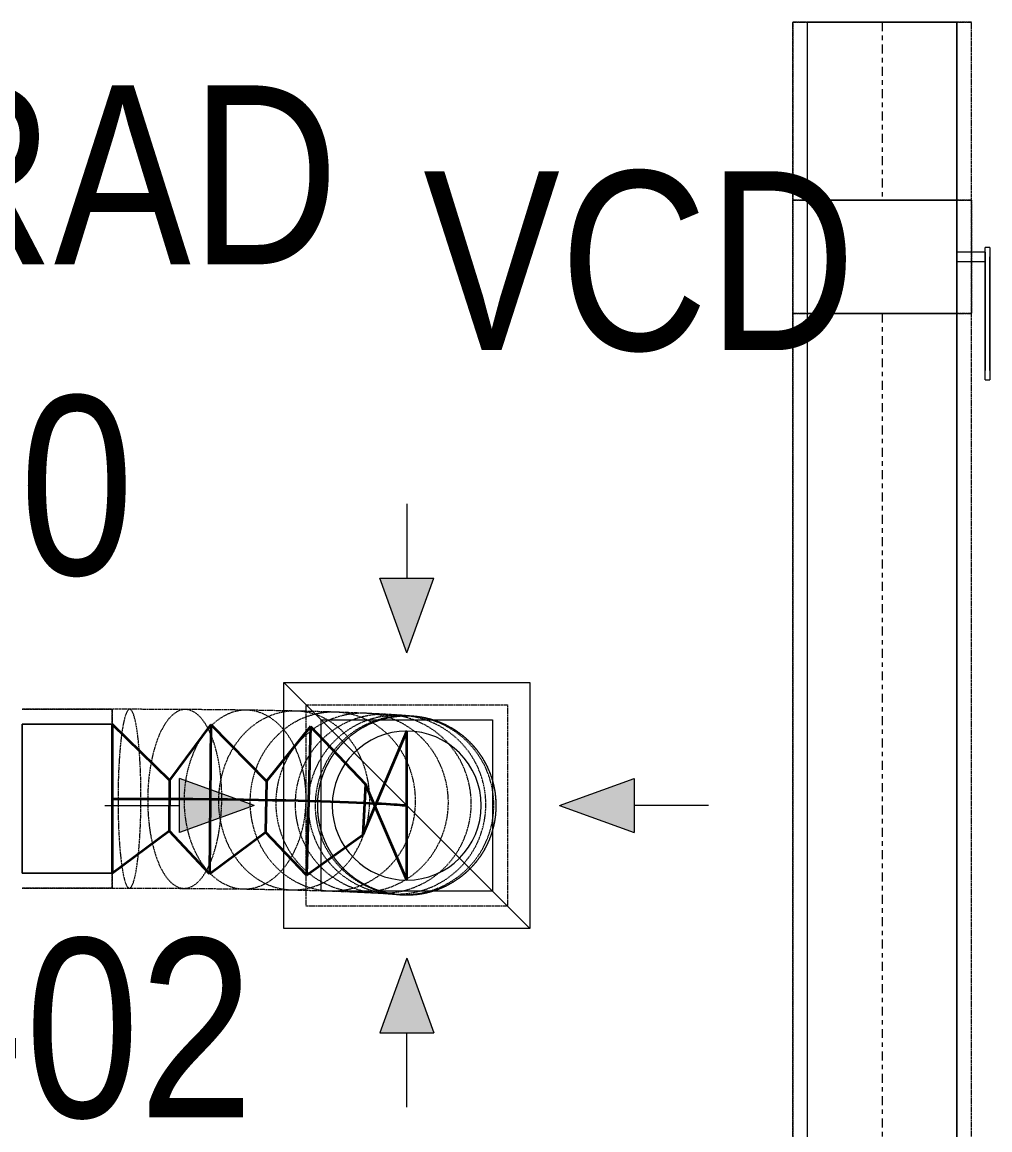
# Model space of a CAD drawing. Header units: inches. Extents: x -83664 to 20107, y -47222 to 19398.
# Drawn here: x -19812 to -18514, y -32670 to -31183 of the extents above; entities that cross this region are included whole.
import ezdxf

# ---------------------------------------------------------------- set-up
doc = ezdxf.new("R2010")
doc.units = ezdxf.units.IN
doc.header["$MEASUREMENT"] = 0
doc.linetypes.add('Center', pattern=[29.999999, 12, -6, 6, -6])
doc.linetypes.add('Hidden 0_50', pattern=[1.0584, 0.5292, -0.5292])
for name, color, linetype, lineweight in [('A-DETL-GENF', 7, 'Continuous', 9), ('G-ANNO-TEXT', 7, 'Continuous', 9), ('M-HVAC-CDFF', 7, 'Continuous', 9), ('M-HVAC-DUCT-CNTR', 7, 'Center', 9), ('M-HVAC-DUCT-IDEN', 7, 'Continuous', 18)]:
    doc.layers.add(name, color=color, linetype=linetype, lineweight=lineweight)
doc.layers.add('M-HVAC-DUCT', color=7, linetype='Continuous', lineweight=9, true_color=0xffe97f)
doc.layers.add('M-HVAC-DUCT-PATT', color=7, linetype='Continuous', lineweight=35, true_color=0x007f00)
doc.styles.add('Arial Narrow_21', font='ARIALN.TTF', dxfattribs={"height": 240})

# ---------------------------------------------------------------- blocks, each defined once
blk = doc.blocks.new('GCE-AT-Return Air Rectangular Diffuser - 230x230-7597546-FIRST FLOOR AC CONDITIONING LAYOUT - PART A')
at = {"layer": 'A-DETL-GENF', "true_color": 0xff00ff}
for points in [[(0, 205), (36.4, 305), (-36.4, 305)], [(-305, -36.4), (-205, 0), (-305, 36.4)], [(305, -36.4), (305, 36.4), (205, 0)], [(36.4, -305), (0, -205), (-36.4, -305)]]:
    blk.add_hatch(color=6, dxfattribs=at).paths.add_polyline_path(points)
at = {"layer": 'A-DETL-GENF', "color": 6, "true_color": 0xff00ff}
for p, q in [((0, 405), (0, 305)), ((0, 205), (-36.4, 305)), ((-36.4, 305), (36.4, 305)), ((0, 205), (36.4, 305)), ((-165, 165), (165, 165)), ((-165, -165), (-165, 165)), ((-165, 165), (165, -165)), ((165, 165), (165, -165)), ((-205, 0), (-305, 36.4)), ((-305, -36.4), (-305, 36.4)), ((205, 0), (305, 36.4)), ((305, 36.4), (305, -36.4)), ((405, 0), (305, 0)), ((-405, 0), (-305, 0)), ((-205, 0), (-305, -36.4)), ((205, 0), (305, -36.4)), ((165, -165), (-165, -165)), ((0, -205), (-36.4, -305)), ((0, -205), (36.4, -305)), ((-36.4, -305), (36.4, -305)), ((0, -405), (0, -305))]:
    blk.add_line(p, q, dxfattribs=at)
blk = doc.blocks.new('M_Rectangular to Round Transition - Angle - 45 Degree-7636242-FIRST FLOOR AC CONDITIONING LAYOUT - PART A')
at = {"layer": 'M-HVAC-DUCT', "color": 6, "true_color": 0xff00ff}
for p, q in [((0, 100), (120.7, 100)), ((120.7, 100), (0, 100)), ((0, 100), (0, -100)), ((0, -100), (0, 100)), ((120.7, 0), (120.7, 100)), ((120.7, 0), (120.7, 100)), ((120.7, -100), (120.7, 0)), ((120.7, -100), (120.7, 0)), ((0, -100), (120.7, -100)), ((120.7, -100), (0, -100))]:
    blk.add_line(p, q, dxfattribs=at)
blk = doc.blocks.new('M_Rectangular to Round Transition - Angle - 45 Degree-7626202-FIRST FLOOR AC CONDITIONING LAYOUT - PART A')
at = {"layer": 'M-HVAC-DUCT', "color": 6, "true_color": 0xff00ff}
for p, q in [((132975.6, 86453.8), (133205.6, 86453.8)), ((132975.6, 86223.8), (132975.6, 86453.8)), ((133205.6, 86453.8), (133205.6, 86223.8)), ((133205.6, 86223.8), (132975.6, 86223.8))]:
    blk.add_line(p, q, dxfattribs=at)
for start, end in [(90, 180), (0, 90), (180, 270), (270, 0)]:
    blk.add_arc((133090.6, 86338.8), 100, start, end, dxfattribs=at)
blk = doc.blocks.new('TEMW-ME-DMP-Volume Control Damper - Standard-7544199-FIRST FLOOR AC CONDITIONING LAYOUT - PART A')
at = {"layer": 'M-HVAC-DUCT', "color": 30, "true_color": 0xff7f00}
for p, q in [((-165.1, 138.1), (-165.1, 144.4)), ((-152.4, 144.4), (-165.1, 144.4)), ((-165.1, 138.1), (-152.4, 138.1)), ((0, 144.4), (-152.4, 144.4)), ((-152.4, 144.4), (0, 144.4)), ((0, 138.1), (-152.4, 138.1)), ((-152.4, 138.1), (0, 138.1)), ((-6.3, 100), (-6.3, 138.1)), ((6.4, 138.1), (-6.3, 138.1)), ((6.4, 138.1), (-6.3, 138.1)), ((12.7, 144.4), (0, 144.4)), ((0, 138.1), (12.7, 138.1)), ((6.4, 138.1), (6.4, 100)), ((12.7, 144.4), (12.7, 138.1)), ((-76.2, 100), (-76.2, -100)), ((-76.2, -100), (-76.2, 100)), ((76.2, 100), (-76.2, 100)), ((-76.2, 100), (76.2, 100)), ((-76.2, 100), (76.2, 100)), ((-6.3, 100), (6.4, 100)), ((-6.3, 100), (6.4, 100)), ((76.2, 100), (76.2, -100)), ((76.2, -100), (76.2, 100)), ((-76.2, -100), (76.2, -100)), ((-76.2, -100), (76.2, -100)), ((-76.2, -100), (76.2, -100))]:
    blk.add_line(p, q, dxfattribs=at)
blk = doc.blocks.new('TEMW-SMBZ-HO-BM-HVAC-00002_rvt-1-FIRST FLOOR AC CONDITIONING LAYOUT - PART A')
at = {"layer": 'M-HVAC-DUCT', "color": 30, "linetype": 'Hidden 0_50', "true_color": 0xff7f00}
for p, q in [((132678.3, 67189), (132918.3, 67189)), ((132918.3, 67189), (132678.3, 67189)), ((132678.3, 67189), (132678.3, 66950.2)), ((132678.3, 66950.2), (132678.3, 67189)), ((132918.3, 66950.2), (132918.3, 67189)), ((132918.3, 66950.2), (132918.3, 67189)), ((132918.3, 66950.2), (132678.3, 66950.2)), ((132678.3, 66950.2), (132678.3, 66797.8)), ((132678.3, 66797.8), (132678.3, 66950.2)), ((132678.3, 66950.2), (132918.3, 66950.2)), ((132678.3, 66950.2), (132918.3, 66950.2)), ((132918.3, 66950.2), (132678.3, 66950.2)), ((132918.3, 66797.8), (132918.3, 66950.2)), ((132918.3, 66950.2), (132918.3, 66797.8)), ((132678.3, 66797.8), (132918.3, 66797.8)), ((132918.3, 66797.8), (132678.3, 66797.8)), ((132678.3, 66797.8), (132678.3, 64858.8)), ((132678.3, 64858.8), (132678.3, 66797.8)), ((132678.3, 66797.8), (132918.3, 66797.8)), ((132918.3, 66797.8), (132678.3, 66797.8)), ((132918.3, 64858.8), (132918.3, 66797.8)), ((132918.3, 64858.8), (132918.3, 66797.8))]:
    blk.add_line(p, q, dxfattribs=at)
at = {"layer": 'M-HVAC-DUCT', "color": 30, "true_color": 0xff7f00}
for p, q in [((132898.3, 67189), (132698.3, 67189)), ((132698.3, 67189), (132898.3, 67189)), ((132698.3, 66950.2), (132698.3, 67189)), ((132698.3, 66950.2), (132698.3, 67189)), ((132898.3, 67189), (132898.3, 66950.2)), ((132898.3, 66950.2), (132898.3, 67189)), ((132898.3, 66950.2), (132698.3, 66950.2)), ((132698.3, 66950.2), (132898.3, 66950.2)), ((132898.3, 66797.8), (132698.3, 66797.8)), ((132698.3, 66797.8), (132898.3, 66797.8)), ((132698.3, 64858.8), (132698.3, 66797.8)), ((132698.3, 64858.8), (132698.3, 66797.8)), ((132898.3, 66797.8), (132898.3, 64858.8)), ((132898.3, 64858.8), (132898.3, 66797.8))]:
    blk.add_line(p, q, dxfattribs=at)
at = {"layer": 'M-HVAC-DUCT', "color": 6, "linetype": 'Hidden 0_50', "true_color": 0xff00ff}
for p, q in [((131644.2, 66266.9), (131764.9, 66266.9)), ((131764.9, 66266.9), (131644.2, 66266.9)), ((131788.5, 66266.9), (131764.9, 66266.9)), ((131764.9, 66266.9), (131764.9, 66026.9)), ((131764.9, 66266.9), (131764.9, 66026.9)), ((131764.9, 66146.9), (131764.9, 66266.9)), ((131764.9, 66146.9), (131764.9, 66266.9)), ((131863.3, 66266.6), (131788.5, 66266.9)), ((131944.9, 66265.8), (131863.4, 66266.6)), ((132025.4, 66002.8), (132025.4, 66272.8)), ((132025.4, 66272.8), (132295.4, 66272.8)), ((132295.4, 66272.8), (132295.4, 66002.8)), ((132011.5, 66264.5), (131945.3, 66265.8)), ((132064.4, 66263.1), (132012.3, 66264.5)), ((132105.1, 66261.5), (132065.5, 66263)), ((132134.8, 66260), (132106.5, 66261.4)), ((132155.1, 66258.7), (132136.5, 66259.9)), ((132167.2, 66257.7), (132157.1, 66258.5)), ((132172.6, 66257.1), (132169.5, 66257.5)), ((131764.9, 66026.9), (131764.9, 66146.9)), ((131764.9, 66026.9), (131764.9, 66146.9)), ((131644.2, 66026.9), (131764.9, 66026.9)), ((131764.9, 66026.9), (131644.2, 66026.9)), ((131764.9, 66026.9), (131788, 66026.9)), ((131788, 66026.9), (131861.6, 66026.6)), ((131861.5, 66026.6), (131941.9, 66025.8)), ((131941.4, 66025.8), (132006.7, 66024.6)), ((132005.9, 66024.6), (132057.6, 66023.2)), ((132056.5, 66023.2), (132095.7, 66021.7)), ((132094.3, 66021.7), (132122.5, 66020.3)), ((132120.8, 66020.4), (132139.3, 66019.2)), ((132137.2, 66019.3), (132147.3, 66018.5)), ((132145.1, 66018.7), (132148.1, 66018.4)), ((132295.4, 66002.8), (132025.4, 66002.8))]:
    blk.add_line(p, q, dxfattribs=at)
for start, end in [(89.2607, 269.2607), (90, 180), (269.2607, 89.2607), (0, 90), (180, 270), (270, 0)]:
    blk.add_arc((132160.4, 66137.8), 120, start, end, dxfattribs=at)
for points in [[(131788.5, 66266.9), (131787.2, 66266.9), (131784.5, 66264.2), (131780.7, 66252), (131777.4, 66232.8), (131774.9, 66207.6), (131773.3, 66178.3), (131772.7, 66146.9), (131773.2, 66115.5), (131774.7, 66086.2), (131777.1, 66061.1), (131780.3, 66041.8), (131784, 66029.7), (131786.7, 66026.9), (131788, 66026.9)], [(131788, 66026.9), (131789.4, 66026.9), (131792.1, 66029.7), (131795.9, 66041.8), (131799.1, 66061.1), (131801.7, 66086.2), (131803.3, 66115.5), (131803.9, 66146.9), (131803.4, 66178.3), (131801.9, 66207.6), (131799.5, 66232.8), (131796.3, 66252), (131792.6, 66264.2), (131789.9, 66266.9), (131788.5, 66266.9)], [(131863.2, 66266.6), (131858.8, 66266.6), (131850.2, 66263.9), (131838, 66251.8), (131827.4, 66232.5), (131819.3, 66207.4), (131814.1, 66178.2), (131812.1, 66146.8), (131813.7, 66115.3), (131818.5, 66086.1), (131826.3, 66060.9), (131836.6, 66041.6), (131848.7, 66029.4), (131857.3, 66026.6), (131861.7, 66026.6)], [(131861.7, 66026.6), (131866, 66026.6), (131874.7, 66029.3), (131886.9, 66041.4), (131897.4, 66060.7), (131905.6, 66085.8), (131910.8, 66115.1), (131912.7, 66146.5), (131911.2, 66177.9), (131906.4, 66207.2), (131898.6, 66232.3), (131888.3, 66251.7), (131876.2, 66263.8), (131867.6, 66266.6), (131863.2, 66266.6)], [(131944.6, 66265.8), (131937.5, 66265.8), (131923.2, 66263.1), (131903.1, 66251.1), (131885.7, 66231.9), (131872.3, 66206.9), (131863.7, 66177.7), (131860.6, 66146.3), (131863.1, 66114.8), (131871, 66085.5), (131883.9, 66060.3), (131900.9, 66040.9), (131920.7, 66028.7), (131935, 66025.8), (131942.1, 66025.8)], [(132010.6, 66264.5), (132001.8, 66264.6), (131984, 66262), (131959.1, 66250.1), (131937.6, 66231), (131921, 66206), (131910.4, 66176.8), (131906.5, 66145.4), (131909.6, 66114), (131919.5, 66084.6), (131935.5, 66059.3), (131956.5, 66039.9), (131981.1, 66027.5), (131998.7, 66024.6), (132007.6, 66024.6)], [(131942.1, 66025.8), (131949.3, 66025.7), (131963.6, 66028.4), (131983.7, 66040.4), (132001.1, 66059.6), (132014.5, 66084.7), (132023.1, 66113.9), (132026.2, 66145.3), (132023.7, 66176.7), (132015.7, 66206), (132002.8, 66231.3), (131985.9, 66250.6), (131966, 66262.9), (131951.8, 66265.7), (131944.6, 66265.8)], [(132062.6, 66263.1), (132052.9, 66263.2), (132033.5, 66260.6), (132006.2, 66248.8), (131982.7, 66229.7), (131964.5, 66204.8), (131952.9, 66175.6), (131948.6, 66144.2), (131952, 66112.8), (131962.9, 66083.4), (131980.4, 66058.1), (132003.4, 66038.6), (132030.4, 66026.2), (132049.7, 66023.2), (132059.4, 66023.1)], [(132102, 66261.6), (132091.9, 66261.7), (132071.7, 66259.2), (132043.3, 66247.3), (132018.8, 66228.3), (131999.8, 66203.4), (131987.7, 66174.3), (131983.3, 66142.9), (131986.9, 66111.4), (131998.2, 66082), (132016.4, 66056.7), (132040.4, 66037.1), (132068.5, 66024.7), (132088.7, 66021.7), (132098.8, 66021.6)], [(132007.6, 66024.6), (132016.5, 66024.5), (132034.2, 66027.1), (132059.1, 66039), (132080.6, 66058.1), (132097.3, 66083.1), (132107.9, 66112.3), (132111.8, 66143.7), (132108.7, 66175.1), (132098.8, 66204.5), (132082.8, 66229.8), (132061.8, 66249.2), (132037.2, 66261.6), (132019.5, 66264.5), (132010.6, 66264.5)], [(132130.3, 66260.1), (132120, 66260.3), (132099.3, 66257.7), (132070.3, 66246), (132045.3, 66227), (132026, 66202.1), (132013.7, 66172.9), (132009.2, 66141.6), (132012.8, 66110.1), (132024.4, 66080.7), (132043, 66055.3), (132067.5, 66035.8), (132096.2, 66023.3), (132116.8, 66020.3), (132127.1, 66020.2)], [(132148.8, 66258.9), (132138.4, 66259), (132117.5, 66256.5), (132088.2, 66244.8), (132063, 66225.8), (132043.5, 66200.9), (132031, 66171.8), (132026.5, 66140.4), (132030.2, 66109), (132041.9, 66079.5), (132060.7, 66054.2), (132085.5, 66034.6), (132114.4, 66022.1), (132135.2, 66019.1), (132145.6, 66018.9)], [(132158.8, 66258.1), (132148.4, 66258.2), (132127.4, 66255.7), (132098, 66244), (132072.7, 66225), (132053.1, 66200.1), (132040.6, 66171), (132036.1, 66139.6), (132039.8, 66108.2), (132051.5, 66078.7), (132070.4, 66053.4), (132095.3, 66033.8), (132124.4, 66021.3), (132145.3, 66018.2), (132155.7, 66018.1)], [(132161.9, 66257.8), (132151.4, 66257.9), (132130.5, 66255.4), (132101, 66243.7), (132075.6, 66224.7), (132056, 66199.8), (132043.5, 66170.7), (132039, 66139.3), (132042.7, 66107.9), (132054.5, 66078.4), (132073.4, 66053.1), (132098.3, 66033.4), (132127.4, 66020.9), (132148.3, 66017.9), (132158.8, 66017.8)], [(132059.4, 66023.1), (132069.1, 66023), (132088.5, 66025.6), (132115.8, 66037.4), (132139.3, 66056.5), (132157.5, 66081.5), (132169.1, 66110.6), (132173.4, 66142), (132170, 66173.4), (132159.1, 66202.8), (132141.6, 66228.1), (132118.6, 66247.7), (132091.7, 66260), (132072.3, 66263), (132062.6, 66263.1)], [(132098.8, 66021.6), (132108.9, 66021.5), (132129.1, 66024), (132157.5, 66035.8), (132182.1, 66054.9), (132201, 66079.8), (132213.1, 66108.9), (132217.5, 66140.3), (132213.9, 66171.7), (132202.6, 66201.1), (132184.4, 66226.5), (132160.4, 66246), (132132.3, 66258.5), (132112.1, 66261.5), (132102, 66261.6)], [(132127.1, 66020.2), (132137.4, 66020), (132158, 66022.5), (132187, 66034.3), (132212, 66053.3), (132231.3, 66078.2), (132243.7, 66107.4), (132248.2, 66138.7), (132244.5, 66170.2), (132233, 66199.6), (132214.3, 66225), (132189.8, 66244.5), (132161.2, 66257), (132140.6, 66260), (132130.3, 66260.1)], [(132145.6, 66018.9), (132156, 66018.8), (132176.9, 66021.3), (132206.1, 66033.1), (132231.4, 66052), (132250.9, 66076.9), (132263.3, 66106.1), (132267.8, 66137.4), (132264.2, 66168.9), (132252.5, 66198.3), (132233.6, 66223.7), (132208.9, 66243.3), (132180, 66255.8), (132159.2, 66258.8), (132148.8, 66258.9)], [(132155.7, 66018.1), (132166.2, 66018), (132187.1, 66020.5), (132216.5, 66032.2), (132241.9, 66051.2), (132261.5, 66076.1), (132274, 66105.2), (132278.5, 66136.5), (132274.8, 66168), (132263.1, 66197.4), (132244.1, 66222.8), (132219.3, 66242.4), (132190.2, 66254.9), (132169.3, 66257.9), (132158.8, 66258.1)], [(132158.8, 66017.8), (132169.3, 66017.6), (132190.2, 66020.1), (132219.7, 66031.9), (132245.1, 66050.8), (132264.7, 66075.7), (132277.2, 66104.8), (132281.7, 66136.2), (132278, 66167.7), (132266.2, 66197.1), (132247.3, 66222.5), (132222.4, 66242.1), (132193.3, 66254.6), (132172.4, 66257.6), (132161.9, 66257.8)]]:
    blk.add_open_spline(points, degree=3, dxfattribs=at)
at = {"layer": 'M-HVAC-DUCT-CNTR', "color": 30, "true_color": 0xff7f00}
for p, q in [((132798.3, 67189), (132798.3, 66950.2)), ((132798.3, 66797.8), (132798.3, 64858.8))]:
    blk.add_line(p, q, dxfattribs=at)
at = {"layer": 'M-HVAC-DUCT-CNTR', "color": 6, "linetype": 'Continuous', "lineweight": 35, "true_color": 0xff00ff}
blk.add_open_spline([(131764.9, 66146.9), (132083.7, 66146.9), (132160.4, 66137.8), (132160.4, 66137.8)], degree=3, dxfattribs=at)
at = {"layer": 'M-HVAC-DUCT-PATT', "color": 6, "true_color": 0xff00ff}
for p, q in [((131764.9, 66246.9), (131842, 66171.7)), ((131764.9, 66246.9), (131764.9, 66046.9)), ((131764.9, 66246.9), (131764.9, 66046.9)), ((131897.4, 66246.3), (131842, 66171.7)), ((131897.4, 66246.3), (131895.5, 66046.3)), ((131897.4, 66246.3), (131895.5, 66046.3)), ((131897.4, 66246.3), (131972.2, 66170.3)), ((132031.3, 66244), (131972.2, 66170.3)), ((132031.3, 66244), (132026, 66044.1)), ((132031.3, 66244), (132026, 66044.1)), ((132031.3, 66244), (132104.8, 66166.4)), ((132160.4, 66237.8), (132101.6, 66098.4)), ((132160.4, 66037.8), (132160.4, 66237.8)), ((131842, 66171.7), (131841.6, 66103.6)), ((131972.2, 66170.3), (131971, 66102.2)), ((132104.8, 66166.4), (132101.6, 66098.4)), ((132160.4, 66037.8), (132104.8, 66166.4)), ((131764.9, 66046.9), (131841.6, 66103.6)), ((131895.5, 66046.3), (131841.6, 66103.6)), ((131895.5, 66046.3), (131971, 66102.2)), ((132026, 66044.1), (131971, 66102.2)), ((132026, 66044.1), (132101.6, 66098.4))]:
    blk.add_line(p, q, dxfattribs=at)
at = {"layer": 'M-HVAC-CDFF', "color": 6, "linetype": 'Hidden 0_50', "lineweight": 9, "true_color": 0xff00ff}
blk.add_blockref('GCE-AT-Return Air Rectangular Diffuser - 230x230-7597546-FIRST FLOOR AC CONDITIONING LAYOUT - PART A', (132160.4, 66137.8), dxfattribs=at)
at = {"layer": 'M-HVAC-DUCT', "color": 6, "linetype": 'Hidden 0_50', "lineweight": 9, "true_color": 0xff00ff, "extrusion": (0, 0, -1), "rotation": 90}
blk.add_blockref('TEMW-ME-DMP-Volume Control Damper - Standard-7544199-FIRST FLOOR AC CONDITIONING LAYOUT - PART A', (-132798.3, 66874), dxfattribs=at)
at = {"layer": 'M-HVAC-DUCT', "color": 6, "linetype": 'Hidden 0_50', "lineweight": 9, "true_color": 0xff00ff}
for name, p in [('M_Rectangular to Round Transition - Angle - 45 Degree-7626202-FIRST FLOOR AC CONDITIONING LAYOUT - PART A', (-930.2, -20201.1)), ('M_Rectangular to Round Transition - Angle - 45 Degree-7636242-FIRST FLOOR AC CONDITIONING LAYOUT - PART A', (131644.2, 66146.9))]:
    blk.add_blockref(name, p, dxfattribs=at)
blk = doc.blocks.new('TEMW-SMBZ-HO-BM-HVAC-00002_rvt-2-FIRST FLOOR AC CONDITIONING LAYOUT - PART A')
at = {"layer": 'M-HVAC-DUCT', "color": 30, "linetype": 'Hidden 0_50', "true_color": 0xff7f00}
for p, q in [((132678.3, 67189), (132918.3, 67189)), ((132918.3, 67189), (132678.3, 67189)), ((132678.3, 67189), (132678.3, 66950.2)), ((132678.3, 66950.2), (132678.3, 67189)), ((132918.3, 66950.2), (132918.3, 67189)), ((132918.3, 66950.2), (132918.3, 67189)), ((132918.3, 66950.2), (132678.3, 66950.2)), ((132678.3, 66950.2), (132678.3, 66797.8)), ((132678.3, 66797.8), (132678.3, 66950.2)), ((132678.3, 66950.2), (132918.3, 66950.2)), ((132678.3, 66950.2), (132918.3, 66950.2)), ((132918.3, 66950.2), (132678.3, 66950.2)), ((132918.3, 66797.8), (132918.3, 66950.2)), ((132918.3, 66950.2), (132918.3, 66797.8)), ((132678.3, 66797.8), (132918.3, 66797.8)), ((132918.3, 66797.8), (132678.3, 66797.8)), ((132678.3, 66797.8), (132678.3, 64858.8)), ((132678.3, 64858.8), (132678.3, 66797.8)), ((132678.3, 66797.8), (132918.3, 66797.8)), ((132918.3, 66797.8), (132678.3, 66797.8)), ((132918.3, 64858.8), (132918.3, 66797.8)), ((132918.3, 64858.8), (132918.3, 66797.8))]:
    blk.add_line(p, q, dxfattribs=at)
at = {"layer": 'M-HVAC-DUCT', "color": 30, "true_color": 0xff7f00}
for p, q in [((132898.3, 67189), (132698.3, 67189)), ((132698.3, 67189), (132898.3, 67189)), ((132698.3, 66950.2), (132698.3, 67189)), ((132698.3, 66950.2), (132698.3, 67189)), ((132898.3, 67189), (132898.3, 66950.2)), ((132898.3, 66950.2), (132898.3, 67189)), ((132898.3, 66950.2), (132698.3, 66950.2)), ((132698.3, 66950.2), (132898.3, 66950.2)), ((132898.3, 66797.8), (132698.3, 66797.8)), ((132698.3, 66797.8), (132898.3, 66797.8)), ((132698.3, 64858.8), (132698.3, 66797.8)), ((132698.3, 64858.8), (132698.3, 66797.8)), ((132898.3, 66797.8), (132898.3, 64858.8)), ((132898.3, 64858.8), (132898.3, 66797.8))]:
    blk.add_line(p, q, dxfattribs=at)
at = {"layer": 'M-HVAC-DUCT', "color": 6, "linetype": 'Hidden 0_50', "true_color": 0xff00ff}
for p, q in [((131644.2, 66266.9), (131764.9, 66266.9)), ((131764.9, 66266.9), (131644.2, 66266.9)), ((131788.5, 66266.9), (131764.9, 66266.9)), ((131764.9, 66266.9), (131764.9, 66026.9)), ((131764.9, 66266.9), (131764.9, 66026.9)), ((131764.9, 66146.9), (131764.9, 66266.9)), ((131764.9, 66146.9), (131764.9, 66266.9)), ((131863.3, 66266.6), (131788.5, 66266.9)), ((131944.9, 66265.8), (131863.4, 66266.6)), ((132025.4, 66002.8), (132025.4, 66272.8)), ((132025.4, 66272.8), (132295.4, 66272.8)), ((132295.4, 66272.8), (132295.4, 66002.8)), ((132011.5, 66264.5), (131945.3, 66265.8)), ((132064.4, 66263.1), (132012.3, 66264.5)), ((132105.1, 66261.5), (132065.5, 66263)), ((132134.8, 66260), (132106.5, 66261.4)), ((132155.1, 66258.7), (132136.5, 66259.9)), ((132167.2, 66257.7), (132157.1, 66258.5)), ((132172.6, 66257.1), (132169.5, 66257.5)), ((131764.9, 66026.9), (131764.9, 66146.9)), ((131764.9, 66026.9), (131764.9, 66146.9)), ((131644.2, 66026.9), (131764.9, 66026.9)), ((131764.9, 66026.9), (131644.2, 66026.9)), ((131764.9, 66026.9), (131788, 66026.9)), ((131788, 66026.9), (131861.6, 66026.6)), ((131861.5, 66026.6), (131941.9, 66025.8)), ((131941.4, 66025.8), (132006.7, 66024.6)), ((132005.9, 66024.6), (132057.6, 66023.2)), ((132056.5, 66023.2), (132095.7, 66021.7)), ((132094.3, 66021.7), (132122.5, 66020.3)), ((132120.8, 66020.4), (132139.3, 66019.2)), ((132137.2, 66019.3), (132147.3, 66018.5)), ((132145.1, 66018.7), (132148.1, 66018.4)), ((132295.4, 66002.8), (132025.4, 66002.8))]:
    blk.add_line(p, q, dxfattribs=at)
for start, end in [(89.2607, 269.2607), (90, 180), (269.2607, 89.2607), (0, 90), (180, 270), (270, 0)]:
    blk.add_arc((132160.4, 66137.8), 120, start, end, dxfattribs=at)
for points in [[(131788.5, 66266.9), (131787.2, 66266.9), (131784.5, 66264.2), (131780.7, 66252), (131777.4, 66232.8), (131774.9, 66207.6), (131773.3, 66178.3), (131772.7, 66146.9), (131773.2, 66115.5), (131774.7, 66086.2), (131777.1, 66061.1), (131780.3, 66041.8), (131784, 66029.7), (131786.7, 66026.9), (131788, 66026.9)], [(131788, 66026.9), (131789.4, 66026.9), (131792.1, 66029.7), (131795.9, 66041.8), (131799.1, 66061.1), (131801.7, 66086.2), (131803.3, 66115.5), (131803.9, 66146.9), (131803.4, 66178.3), (131801.9, 66207.6), (131799.5, 66232.8), (131796.3, 66252), (131792.6, 66264.2), (131789.9, 66266.9), (131788.5, 66266.9)], [(131863.2, 66266.6), (131858.8, 66266.6), (131850.2, 66263.9), (131838, 66251.8), (131827.4, 66232.5), (131819.3, 66207.4), (131814.1, 66178.2), (131812.1, 66146.8), (131813.7, 66115.3), (131818.5, 66086.1), (131826.3, 66060.9), (131836.6, 66041.6), (131848.7, 66029.4), (131857.3, 66026.6), (131861.7, 66026.6)], [(131861.7, 66026.6), (131866, 66026.6), (131874.7, 66029.3), (131886.9, 66041.4), (131897.4, 66060.7), (131905.6, 66085.8), (131910.8, 66115.1), (131912.7, 66146.5), (131911.2, 66177.9), (131906.4, 66207.2), (131898.6, 66232.3), (131888.3, 66251.7), (131876.2, 66263.8), (131867.6, 66266.6), (131863.2, 66266.6)], [(131944.6, 66265.8), (131937.5, 66265.8), (131923.2, 66263.1), (131903.1, 66251.1), (131885.7, 66231.9), (131872.3, 66206.9), (131863.7, 66177.7), (131860.6, 66146.3), (131863.1, 66114.8), (131871, 66085.5), (131883.9, 66060.3), (131900.9, 66040.9), (131920.7, 66028.7), (131935, 66025.8), (131942.1, 66025.8)], [(132010.6, 66264.5), (132001.8, 66264.6), (131984, 66262), (131959.1, 66250.1), (131937.6, 66231), (131921, 66206), (131910.4, 66176.8), (131906.5, 66145.4), (131909.6, 66114), (131919.5, 66084.6), (131935.5, 66059.3), (131956.5, 66039.9), (131981.1, 66027.5), (131998.7, 66024.6), (132007.6, 66024.6)], [(131942.1, 66025.8), (131949.3, 66025.7), (131963.6, 66028.4), (131983.7, 66040.4), (132001.1, 66059.6), (132014.5, 66084.7), (132023.1, 66113.9), (132026.2, 66145.3), (132023.7, 66176.7), (132015.7, 66206), (132002.8, 66231.3), (131985.9, 66250.6), (131966, 66262.9), (131951.8, 66265.7), (131944.6, 66265.8)], [(132062.6, 66263.1), (132052.9, 66263.2), (132033.5, 66260.6), (132006.2, 66248.8), (131982.7, 66229.7), (131964.5, 66204.8), (131952.9, 66175.6), (131948.6, 66144.2), (131952, 66112.8), (131962.9, 66083.4), (131980.4, 66058.1), (132003.4, 66038.6), (132030.4, 66026.2), (132049.7, 66023.2), (132059.4, 66023.1)], [(132102, 66261.6), (132091.9, 66261.7), (132071.7, 66259.2), (132043.3, 66247.3), (132018.8, 66228.3), (131999.8, 66203.4), (131987.7, 66174.3), (131983.3, 66142.9), (131986.9, 66111.4), (131998.2, 66082), (132016.4, 66056.7), (132040.4, 66037.1), (132068.5, 66024.7), (132088.7, 66021.7), (132098.8, 66021.6)], [(132007.6, 66024.6), (132016.5, 66024.5), (132034.2, 66027.1), (132059.1, 66039), (132080.6, 66058.1), (132097.3, 66083.1), (132107.9, 66112.3), (132111.8, 66143.7), (132108.7, 66175.1), (132098.8, 66204.5), (132082.8, 66229.8), (132061.8, 66249.2), (132037.2, 66261.6), (132019.5, 66264.5), (132010.6, 66264.5)], [(132130.3, 66260.1), (132120, 66260.3), (132099.3, 66257.7), (132070.3, 66246), (132045.3, 66227), (132026, 66202.1), (132013.7, 66172.9), (132009.2, 66141.6), (132012.8, 66110.1), (132024.4, 66080.7), (132043, 66055.3), (132067.5, 66035.8), (132096.2, 66023.3), (132116.8, 66020.3), (132127.1, 66020.2)], [(132148.8, 66258.9), (132138.4, 66259), (132117.5, 66256.5), (132088.2, 66244.8), (132063, 66225.8), (132043.5, 66200.9), (132031, 66171.8), (132026.5, 66140.4), (132030.2, 66109), (132041.9, 66079.5), (132060.7, 66054.2), (132085.5, 66034.6), (132114.4, 66022.1), (132135.2, 66019.1), (132145.6, 66018.9)], [(132158.8, 66258.1), (132148.4, 66258.2), (132127.4, 66255.7), (132098, 66244), (132072.7, 66225), (132053.1, 66200.1), (132040.6, 66171), (132036.1, 66139.6), (132039.8, 66108.2), (132051.5, 66078.7), (132070.4, 66053.4), (132095.3, 66033.8), (132124.4, 66021.3), (132145.3, 66018.2), (132155.7, 66018.1)], [(132161.9, 66257.8), (132151.4, 66257.9), (132130.5, 66255.4), (132101, 66243.7), (132075.6, 66224.7), (132056, 66199.8), (132043.5, 66170.7), (132039, 66139.3), (132042.7, 66107.9), (132054.5, 66078.4), (132073.4, 66053.1), (132098.3, 66033.4), (132127.4, 66020.9), (132148.3, 66017.9), (132158.8, 66017.8)], [(132059.4, 66023.1), (132069.1, 66023), (132088.5, 66025.6), (132115.8, 66037.4), (132139.3, 66056.5), (132157.5, 66081.5), (132169.1, 66110.6), (132173.4, 66142), (132170, 66173.4), (132159.1, 66202.8), (132141.6, 66228.1), (132118.6, 66247.7), (132091.7, 66260), (132072.3, 66263), (132062.6, 66263.1)], [(132098.8, 66021.6), (132108.9, 66021.5), (132129.1, 66024), (132157.5, 66035.8), (132182.1, 66054.9), (132201, 66079.8), (132213.1, 66108.9), (132217.5, 66140.3), (132213.9, 66171.7), (132202.6, 66201.1), (132184.4, 66226.5), (132160.4, 66246), (132132.3, 66258.5), (132112.1, 66261.5), (132102, 66261.6)], [(132127.1, 66020.2), (132137.4, 66020), (132158, 66022.5), (132187, 66034.3), (132212, 66053.3), (132231.3, 66078.2), (132243.7, 66107.4), (132248.2, 66138.7), (132244.5, 66170.2), (132233, 66199.6), (132214.3, 66225), (132189.8, 66244.5), (132161.2, 66257), (132140.6, 66260), (132130.3, 66260.1)], [(132145.6, 66018.9), (132156, 66018.8), (132176.9, 66021.3), (132206.1, 66033.1), (132231.4, 66052), (132250.9, 66076.9), (132263.3, 66106.1), (132267.8, 66137.4), (132264.2, 66168.9), (132252.5, 66198.3), (132233.6, 66223.7), (132208.9, 66243.3), (132180, 66255.8), (132159.2, 66258.8), (132148.8, 66258.9)], [(132155.7, 66018.1), (132166.2, 66018), (132187.1, 66020.5), (132216.5, 66032.2), (132241.9, 66051.2), (132261.5, 66076.1), (132274, 66105.2), (132278.5, 66136.5), (132274.8, 66168), (132263.1, 66197.4), (132244.1, 66222.8), (132219.3, 66242.4), (132190.2, 66254.9), (132169.3, 66257.9), (132158.8, 66258.1)], [(132158.8, 66017.8), (132169.3, 66017.6), (132190.2, 66020.1), (132219.7, 66031.9), (132245.1, 66050.8), (132264.7, 66075.7), (132277.2, 66104.8), (132281.7, 66136.2), (132278, 66167.7), (132266.2, 66197.1), (132247.3, 66222.5), (132222.4, 66242.1), (132193.3, 66254.6), (132172.4, 66257.6), (132161.9, 66257.8)]]:
    blk.add_open_spline(points, degree=3, dxfattribs=at)
at = {"layer": 'M-HVAC-DUCT-CNTR', "color": 30, "true_color": 0xff7f00}
for p, q in [((132798.3, 67189), (132798.3, 66950.2)), ((132798.3, 66797.8), (132798.3, 64858.8))]:
    blk.add_line(p, q, dxfattribs=at)
at = {"layer": 'M-HVAC-DUCT-CNTR', "color": 6, "linetype": 'Continuous', "lineweight": 35, "true_color": 0xff00ff}
blk.add_open_spline([(131764.9, 66146.9), (132083.7, 66146.9), (132160.4, 66137.8), (132160.4, 66137.8)], degree=3, dxfattribs=at)
at = {"layer": 'M-HVAC-DUCT-PATT', "color": 6, "true_color": 0xff00ff}
for p, q in [((131764.9, 66246.9), (131842, 66171.7)), ((131764.9, 66246.9), (131764.9, 66046.9)), ((131764.9, 66246.9), (131764.9, 66046.9)), ((131897.4, 66246.3), (131842, 66171.7)), ((131897.4, 66246.3), (131895.5, 66046.3)), ((131897.4, 66246.3), (131895.5, 66046.3)), ((131897.4, 66246.3), (131972.2, 66170.3)), ((132031.3, 66244), (131972.2, 66170.3)), ((132031.3, 66244), (132026, 66044.1)), ((132031.3, 66244), (132026, 66044.1)), ((132031.3, 66244), (132104.8, 66166.4)), ((132160.4, 66237.8), (132101.6, 66098.4)), ((132160.4, 66037.8), (132160.4, 66237.8)), ((131842, 66171.7), (131841.6, 66103.6)), ((131972.2, 66170.3), (131971, 66102.2)), ((132104.8, 66166.4), (132101.6, 66098.4)), ((132160.4, 66037.8), (132104.8, 66166.4)), ((131764.9, 66046.9), (131841.6, 66103.6)), ((131895.5, 66046.3), (131841.6, 66103.6)), ((131895.5, 66046.3), (131971, 66102.2)), ((132026, 66044.1), (131971, 66102.2)), ((132026, 66044.1), (132101.6, 66098.4))]:
    blk.add_line(p, q, dxfattribs=at)
at = {"layer": 'M-HVAC-CDFF', "color": 6, "linetype": 'Hidden 0_50', "lineweight": 9, "true_color": 0xff00ff}
blk.add_blockref('GCE-AT-Return Air Rectangular Diffuser - 230x230-7597546-FIRST FLOOR AC CONDITIONING LAYOUT - PART A', (132160.4, 66137.8), dxfattribs=at)
at = {"layer": 'M-HVAC-DUCT', "color": 6, "linetype": 'Hidden 0_50', "lineweight": 9, "true_color": 0xff00ff, "extrusion": (0, 0, -1), "rotation": 90}
blk.add_blockref('TEMW-ME-DMP-Volume Control Damper - Standard-7544199-FIRST FLOOR AC CONDITIONING LAYOUT - PART A', (-132798.3, 66874), dxfattribs=at)
at = {"layer": 'M-HVAC-DUCT', "color": 6, "linetype": 'Hidden 0_50', "lineweight": 9, "true_color": 0xff00ff}
for name, p in [('M_Rectangular to Round Transition - Angle - 45 Degree-7626202-FIRST FLOOR AC CONDITIONING LAYOUT - PART A', (-930.2, -20201.1)), ('M_Rectangular to Round Transition - Angle - 45 Degree-7636242-FIRST FLOOR AC CONDITIONING LAYOUT - PART A', (131644.2, 66146.9))]:
    blk.add_blockref(name, p, dxfattribs=at)

msp = doc.modelspace()

# ---------------------------------------------------------------- block references
at = {"lineweight": 5}
for name in ['TEMW-SMBZ-HO-BM-HVAC-00002_rvt-1-FIRST FLOOR AC CONDITIONING LAYOUT - PART A', 'TEMW-SMBZ-HO-BM-HVAC-00002_rvt-2-FIRST FLOOR AC CONDITIONING LAYOUT - PART A']:
    msp.add_blockref(name, (-151456.7, -98372.2), dxfattribs=at)

# ---------------------------------------------------------------- texts
at = {"layer": 'G-ANNO-TEXT', "char_height": 240, "attachment_point": 1, "style": 'Arial Narrow_21'}
for s, insert, width in [('VCD', (-19274.1, -31383.3), 733.544), ('RD-02', (-20296.5, -32412.9), 1010.126)]:
    msp.add_mtext(s, dxfattribs=dict(at, insert=insert, width=width))
at = {"layer": 'M-HVAC-DUCT-IDEN', "lineweight": 9, "char_height": 240, "attachment_point": 1, "style": 'Arial Narrow_21'}
for s, insert, width in [('200x100 RAD', (-21099.3, -31268.1), 2152.531), ('BOD : 3660', (-21099.3, -31684.8), 1803.797)]:
    msp.add_mtext(s, dxfattribs=dict(at, insert=insert, width=width))

doc.saveas('drawing.dxf')
